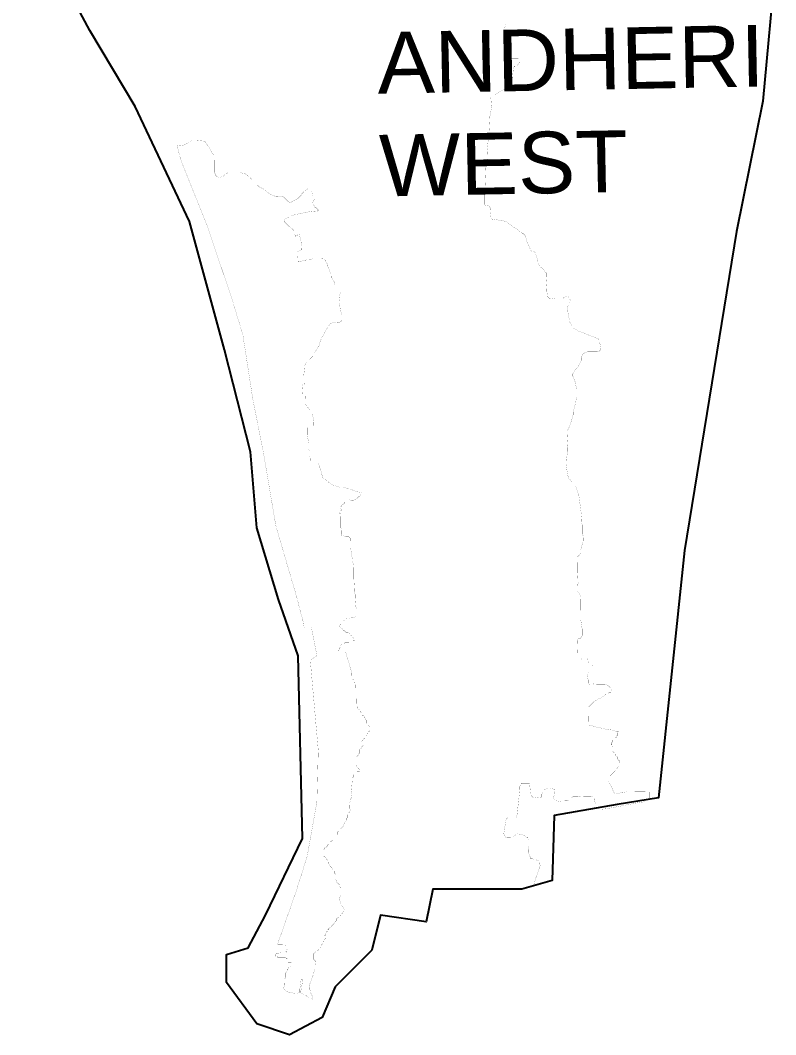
# Model space of a CAD drawing. Header units: metres. Extents: x 267283 to 273870, y 2111090 to 2119548.
# Drawn here: x 269947 to 273626, y 2111090 to 2116028 of the extents above; entities that cross this region are included whole.
import ezdxf

# ---------------------------------------------------------------- set-up
doc = ezdxf.new("R2010")
doc.units = ezdxf.units.M
for name, color, linetype in [('HAZARDS LINE', 1, 'Continuous'), ('VILLAGE BOUNDRY', 10, 'Continuous'), ('VILLAGE NAME', 250, 'Continuous')]:
    doc.layers.add(name, color=color, linetype=linetype)
doc.styles.get("Standard").update_dxf_attribs({"font": 'simplex.shx'})

msp = doc.modelspace()

# ---------------------------------------------------------------- linework, layer by layer
at = {"layer": 'HAZARDS LINE', "lineweight": 18, "const_width": 0.597}
msp.add_lwpolyline([(272450, 2111815.6), (272450.5, 2111820), (272454.7, 2111843.8), (272467.1, 2111879.5), (272479.4, 2111915.2), (272475.5, 2111919.3), (272475.6, 2111927.2), (272471.7, 2111931.3), (272471.7, 2111935.2), (272455.9, 2111943.4), (272447.9, 2111943.5), (272440, 2111947.6), (272432, 2111947.6), (272432.1, 2111951.6), (272420.4, 2111979.6), (272420.6, 2111991.6), (272424.7, 2112007.5), (272425, 2112035.4), (272421.1, 2112043.4), (272421.2, 2112047.4), (272417.2, 2112047.4), (272417.3, 2112051.4), (272413.3, 2112051.4), (272409.3, 2112055.5), (272401.4, 2112059.5), (272389.5, 2112063.7), (272369.6, 2112067.9), (272365.6, 2112063.9), (272361.6, 2112064), (272349.6, 2112056.1), (272333.6, 2112048.4), (272317.6, 2112048.5), (272309.7, 2112052.6), (272305.8, 2112060.6), (272301.9, 2112068.6), (272310.5, 2112124.3), (272310.6, 2112132.3), (272314.7, 2112140.2), (272314.7, 2112144.2), (272318.7, 2112144.1), (272322.8, 2112148.1), (272362.6, 2112147.6), (272366.7, 2112163.5), (272375.6, 2112243.1), (272380.1, 2112286.9), (272380.2, 2112298.8), (272384.3, 2112306.7), (272384.4, 2112310.7), (272388.3, 2112310.7), (272388.4, 2112314.7), (272428.2, 2112314.2), (272428.1, 2112306.2), (272431.7, 2112270.3), (272435.5, 2112254.4), (272439.4, 2112250.3), (272443.4, 2112246.3), (272475.2, 2112242), (272479.2, 2112241.9), (272483.2, 2112245.9), (272487.2, 2112249.8), (272487.4, 2112261.7), (272491.5, 2112273.6), (272495.5, 2112281.6), (272499.6, 2112285.5), (272503.6, 2112285.5), (272515.6, 2112289.3), (272527.5, 2112289.2), (272547.4, 2112285), (272547.3, 2112281), (272551.2, 2112273), (272542.8, 2112237.2), (272546.8, 2112233.2), (272554.7, 2112229.1), (272578.6, 2112224.9), (272594.5, 2112224.7), (272598.5, 2112228.6), (272610.5, 2112228.5), (272618.5, 2112232.4), (272626.5, 2112240.2), (272630.6, 2112244.2), (272638.6, 2112248.1), (272662.5, 2112247.8), (272674.5, 2112251.6), (272726.2, 2112251.1), (272734.1, 2112247), (272738.1, 2112243), (272742, 2112238.9), (272741.9, 2112231), (272749.7, 2112214.9), (272749.5, 2112199), (272753.5, 2112195), (272753.4, 2112191), (272757.4, 2112191), (272761.3, 2112186.9), (272773.3, 2112186.8), (272805.2, 2112190.4), (272885, 2112205.4), (272940.9, 2112216.8), (272988.8, 2112224.2), (273004.7, 2112224), (273008.8, 2112227.9), (273012.8, 2112231.9), (273013.3, 2112271.7), (272901.7, 2112273), (272881.8, 2112269.2), (272877.8, 2112269.3), (272865.8, 2112265.4), (272849.8, 2112261.6), (272841.9, 2112261.7), (272838, 2112269.7), (272834.1, 2112277.7), (272830.2, 2112289.7), (272814.6, 2112317.8), (272810.7, 2112325.8), (272810.9, 2112337.7), (272814.9, 2112345.7), (272823, 2112353.5), (272831, 2112361.4), (272843.1, 2112373.2), (272847.2, 2112381.2), (272855.3, 2112389), (272859.3, 2112397), (272867.4, 2112404.8), (272867.5, 2112412.8), (272863.6, 2112420.8), (272863.6, 2112424.8), (272859.6, 2112424.8), (272859.7, 2112428.8), (272855.8, 2112432.8), (272855.8, 2112440.8), (272851.9, 2112444.8), (272847.9, 2112444.9), (272848, 2112448.9), (272844, 2112452.9), (272844.1, 2112456.9), (272832.3, 2112469), (272832.5, 2112492.9), (272828.6, 2112492.9), (272828.6, 2112500.9), (272824.7, 2112500.9), (272824.8, 2112508.9), (272832.8, 2112516.8), (272832.9, 2112524.7), (272836.9, 2112524.7), (272836.9, 2112528.7), (272841, 2112532.6), (272845, 2112536.5), (272849, 2112536.5), (272849, 2112540.5), (272853.1, 2112548.4), (272857.1, 2112548.4), (272857.2, 2112560.3), (272861.2, 2112560.3), (272861.2, 2112564.3), (272853.3, 2112564.3), (272833.4, 2112572.5), (272801.6, 2112576.9), (272785.7, 2112581), (272761.9, 2112585.3), (272734.1, 2112593.6), (272714.2, 2112597.8), (272710.2, 2112597.8), (272710.3, 2112605.8), (272714.4, 2112613.7), (272715.2, 2112685.4), (272743.4, 2112713), (272771.5, 2112728.6), (272795.6, 2112744.3), (272799.5, 2112744.2), (272803.6, 2112748.2), (272807.5, 2112748.1), (272807.6, 2112752.1), (272811.6, 2112752.1), (272815.6, 2112756), (272823.6, 2112755.9), (272823.6, 2112759.9), (272827.6, 2112759.8), (272823.8, 2112771.8), (272823.8, 2112775.8), (272812, 2112787.9), (272796.1, 2112796.1), (272752.3, 2112796.5), (272748.4, 2112800.6), (272740.4, 2112800.7), (272740.4, 2112796.7), (272720.5, 2112796.9), (272720.4, 2112792.9), (272716.4, 2112793), (272716.5, 2112797), (272712.6, 2112801), (272712.7, 2112816.9), (272709, 2112836.9), (272713.1, 2112852.8), (272713.2, 2112860.7), (272737.1, 2112860.5), (272741.2, 2112864.4), (272741.3, 2112880.3), (272737.4, 2112884.4), (272729.5, 2112888.4), (272713.5, 2112888.6), (272713.6, 2112896.6), (272710, 2112928.5), (272690.1, 2112928.7), (272686.1, 2112924.8), (272682, 2112920.8), (272682, 2112916.9), (272662.1, 2112917.1), (272662.1, 2112921.1), (272659.1, 2113004.8), (272663.2, 2113016.7), (272671.2, 2113020.6), (272675.2, 2113020.5), (272679.2, 2113024.5), (272683.3, 2113032.4), (272683.7, 2113064.2), (272680, 2113088.2), (272676.3, 2113112.1), (272677.5, 2113223.7), (272665.8, 2113243.7), (272661.9, 2113247.7), (272658, 2113255.8), (272658.2, 2113275.7), (272662.2, 2113279.6), (272662.3, 2113283.6), (272666.3, 2113291.5), (272666.6, 2113311.4), (272662.6, 2113311.5), (272662.8, 2113327.4), (272658.8, 2113327.5), (272659.8, 2113415.1), (272663.8, 2113419), (272671.9, 2113426.9), (272675.9, 2113434.8), (272676.1, 2113446.8), (272688.6, 2113494.4), (272688.8, 2113518.3), (272684.9, 2113526.4), (272685.4, 2113570.2), (272681.5, 2113578.2), (272681.8, 2113598.1), (272678.2, 2113634), (272667.2, 2113717.8), (272651.8, 2113761.8), (272632.1, 2113781.9), (272624.2, 2113794), (272620.3, 2113794), (272616.4, 2113802), (272612.6, 2113818), (272605.1, 2113865.9), (272605.4, 2113889.8), (272613.8, 2113929.5), (272614.1, 2113953.4), (272610.7, 2114001.3), (272611, 2114029.2), (272615, 2114037.1), (272619.1, 2114045), (272627.3, 2114064.8), (272639.8, 2114108.5), (272639.9, 2114120.5), (272648.2, 2114152.2), (272656.6, 2114192), (272657.1, 2114231.8), (272653.3, 2114247.8), (272649.5, 2114267.7), (272645.6, 2114275.8), (272641.8, 2114287.8), (272637.9, 2114295.8), (272638, 2114307.7), (272642.1, 2114315.6), (272646.1, 2114319.6), (272666.4, 2114347.2), (272670.5, 2114359.1), (272678.6, 2114371), (272678.7, 2114382.9), (272682.8, 2114394.9), (272686.9, 2114402.8), (272690.9, 2114406.7), (272699, 2114410.6), (272710.9, 2114414.5), (272754.8, 2114414), (272758.8, 2114417.9), (272766.7, 2114417.8), (272774.8, 2114425.7), (272774.8, 2114429.7), (272771.1, 2114449.6), (272767.2, 2114461.6), (272767.4, 2114473.6), (272763.4, 2114473.6), (272763.4, 2114477.6), (272719.8, 2114494), (272680.2, 2114510.4), (272664.3, 2114514.6), (272640.6, 2114530.8), (272636.6, 2114534.8), (272632.7, 2114542.8), (272621, 2114562.9), (272621.1, 2114570.8), (272617.3, 2114586.8), (272613.6, 2114610.8), (272609.7, 2114618.8), (272613.9, 2114634.7), (272622, 2114650.5), (272626.2, 2114666.4), (272622.2, 2114670.4), (272622.3, 2114674.4), (272618.3, 2114678.4), (272618.4, 2114682.4), (272606.4, 2114682.6), (272594.4, 2114678.7), (272590.4, 2114674.8), (272582.5, 2114674.9), (272574.4, 2114671), (272558.5, 2114671.1), (272526.7, 2114675.5), (272522.7, 2114675.5), (272518.8, 2114679.6), (272514.8, 2114683.6), (272511.2, 2114711.5), (272511.3, 2114719.5), (272507.8, 2114767.3), (272508.2, 2114799.2), (272504.2, 2114803.2), (272492.5, 2114819.3), (272480.6, 2114827.4), (272476.7, 2114831.4), (272472.8, 2114839.4), (272468.9, 2114847.5), (272461.3, 2114879.4), (272457.4, 2114891.4), (272457.5, 2114895.4), (272453.6, 2114899.4), (272445.6, 2114903.5), (272437.7, 2114903.6), (272433.7, 2114907.6), (272414.3, 2114951.7), (272406.7, 2114979.6), (272394.9, 2114991.7), (272390.9, 2114991.8), (272375.1, 2115003.9), (272311.9, 2115048.4), (272296, 2115052.6), (272240.3, 2115061.2), (272236.7, 2115093.1), (272236.9, 2115113), (272233, 2115121), (272229.1, 2115125.1), (272209.2, 2115129.3), (272210.1, 2115208.9), (272215.5, 2115328.4), (272223.4, 2115328.3), (272220.2, 2115396.1), (272229, 2115467.7), (272234, 2115559.2), (272242.5, 2115606.9), (272239, 2115646.8), (272239.1, 2115658.8), (272247.2, 2115666.7), (272259.1, 2115666.5), (272267.1, 2115670.4), (272299.2, 2115690), (272311.3, 2115697.8), (272323.2, 2115701.6), (272331.2, 2115701.6), (272335.2, 2115705.5), (272343.2, 2115705.4), (272343.7, 2115745.2), (272348.1, 2115789), (272348.2, 2115793), (272352.3, 2115800.9), (272352.3, 2115804.9), (272356.3, 2115804.8), (272360.3, 2115808.8), (272364.3, 2115808.7), (272372.3, 2115812.6), (272376.4, 2115820.6), (272380.4, 2115824.5), (272380.5, 2115832.5), (272372.6, 2115840.5), (272312.9, 2115841.2), (272312.9, 2115845.2), (272309.3, 2115877.1), (272301.8, 2115917), (272306.4, 2115968.8), (272306.6, 2115992.7), (272310.8, 2116008.5), (272311.2, 2116040.4)], dxfattribs=at)
msp.add_lwpolyline([(270846.5, 2115439.5), (270889.5, 2115371.3), (270893.4, 2115363.3), (270893.3, 2115355.3), (270893.2, 2115347.4), (270893.1, 2115335.4), (270893, 2115327.5), (270892.9, 2115319.5), (270892.8, 2115311.5), (270892.7, 2115295.6), (270892.6, 2115287.6), (270896.5, 2115279.6), (270896.4, 2115275.6), (270900.4, 2115271.6), (270904.3, 2115267.6), (270908.3, 2115267.5), (270912.2, 2115263.5), (270916.2, 2115263.5), (270920.2, 2115263.4), (270932.2, 2115267.3), (270952.3, 2115283), (270960.3, 2115286.9), (270964.3, 2115286.8), (270972.2, 2115286.7), (271020, 2115286.2), (271039.9, 2115282), (271047.8, 2115277.9), (271079.3, 2115249.7), (271087.2, 2115241.6), (271095.1, 2115233.5), (271110.8, 2115217.4), (271134.6, 2115205.2), (271158.3, 2115185), (271174.1, 2115176.9), (271186, 2115172.7), (271193.9, 2115168.7), (271197.9, 2115168.6), (271201.9, 2115168.6), (271209.9, 2115168.5), (271221.9, 2115172.3), (271229.8, 2115168.3), (271233.7, 2115164.2), (271253.4, 2115144.1), (271257.4, 2115144.1), (271261.3, 2115140), (271273.4, 2115147.9), (271285.4, 2115151.7), (271297.4, 2115159.5), (271317.5, 2115179.2), (271317.6, 2115183.2), (271321.6, 2115187.1), (271325.6, 2115191.1), (271325.6, 2115187.1), (271325.6, 2115191.1), (271349.8, 2115210.7), (271353.7, 2115210.7), (271361.6, 2115202.6), (271365.6, 2115198.6), (271369.4, 2115182.6), (271373.3, 2115174.6), (271381.1, 2115166.6), (271381.1, 2115162.6), (271381, 2115158.6), (271372.9, 2115146.7), (271368.9, 2115142.8), (271372.9, 2115142.7), (271372.8, 2115134.8), (271380.6, 2115122.7), (271380.6, 2115118.8), (271384.6, 2115118.7), (271392.4, 2115110.6), (271396.4, 2115106.6), (271400.3, 2115102.6), (271396.3, 2115102.6), (271392.3, 2115098.7), (271376.4, 2115098.9), (271348.5, 2115095.2), (271328.5, 2115091.5), (271276.6, 2115080.1), (271244.5, 2115064.5), (271240.6, 2115064.6), (271232.5, 2115052.7), (271232.4, 2115048.7), (271232.4, 2115044.7), (271236.3, 2115044.7), (271248.2, 2115032.6), (271252.1, 2115028.6), (271256, 2115024.6), (271271.8, 2115012.4), (271279.7, 2115004.4), (271283.7, 2115004.3), (271283.6, 2115000.3), (271283.6, 2114992.4), (271283.5, 2114988.4), (271283.5, 2114984.4), (271287.4, 2114980.4), (271287.4, 2114976.4), (271295.4, 2114980.3), (271299.4, 2114984.2), (271303.4, 2114984.2), (271307.4, 2114984.1), (271307.3, 2114980.1), (271314.9, 2114948.2), (271314.9, 2114944.2), (271318.7, 2114928.2), (271318.5, 2114916.3), (271318.5, 2114912.3), (271314.5, 2114912.3), (271298.4, 2114900.6), (271298.4, 2114896.6), (271294.4, 2114896.6), (271294.4, 2114892.7), (271294.3, 2114888.7), (271294.3, 2114884.7), (271298.1, 2114868.7), (271298, 2114864.7), (271298, 2114860.7), (271301.9, 2114856.7), (271301.9, 2114852.7), (271305.9, 2114852.7), (271333.8, 2114860.3), (271337.8, 2114860.3), (271345.8, 2114864.2), (271349.8, 2114864.1), (271353.8, 2114864.1), (271361.8, 2114864), (271369.8, 2114867.9), (271389.7, 2114867.7), (271393.7, 2114867.6), (271405.6, 2114867.5), (271409.6, 2114867.4), (271417.6, 2114867.3), (271421.6, 2114871.3), (271425.6, 2114871.2), (271429.5, 2114867.2), (271429.5, 2114863.2), (271433.4, 2114859.2), (271433.4, 2114855.2), (271437.3, 2114855.2), (271437.3, 2114851.2), (271445.1, 2114835.2), (271445, 2114831.2), (271456.6, 2114799.2), (271460.5, 2114791.2), (271464.4, 2114783.2), (271464.3, 2114775.2), (271476, 2114755.1), (271476, 2114751.2), (271479.8, 2114739.2), (271499.5, 2114719), (271507.4, 2114711), (271507.3, 2114703), (271503.2, 2114691.1), (271498.8, 2114655.3), (271502.7, 2114643.3), (271506.3, 2114615.4), (271514.1, 2114595.4), (271513.9, 2114579.4), (271513.8, 2114575.4), (271513.7, 2114567.5), (271505.7, 2114559.6), (271497.7, 2114555.7), (271493.7, 2114555.7), (271481.7, 2114555.9), (271477.8, 2114559.9), (271473.8, 2114560), (271465.8, 2114556.1), (271461.8, 2114552.1), (271457.8, 2114552.2), (271449.7, 2114540.3), (271445.7, 2114536.4), (271429.4, 2114508.7), (271425.4, 2114500.7), (271413.2, 2114481), (271413.1, 2114477), (271409.1, 2114469.1), (271400.8, 2114441.3), (271396.8, 2114437.3), (271380.5, 2114409.6), (271376.4, 2114401.7), (271372.4, 2114401.8), (271372.4, 2114393.8), (271368.4, 2114393.8), (271368.3, 2114389.8), (271348.2, 2114370.2), (271340.1, 2114362.3), (271336.1, 2114354.4), (271332, 2114346.4), (271331.9, 2114338.5), (271327.5, 2114298.7), (271327.1, 2114270.8), (271327.1, 2114266.8), (271327.1, 2114262.8), (271331, 2114262.8), (271331, 2114258.8), (271330.9, 2114254.8), (271327, 2114254.9), (271323, 2114254.9), (271319, 2114251), (271322.4, 2114199.1), (271330.3, 2114199.1), (271334.3, 2114199), (271334.3, 2114195), (271334.2, 2114191), (271334.2, 2114187.1), (271334.1, 2114183.1), (271334.1, 2114179.1), (271334, 2114175.1), (271334, 2114171.1), (271333.9, 2114163.2), (271333.8, 2114159.2), (271337.8, 2114159.1), (271337.8, 2114155.2), (271357.4, 2114131), (271369.2, 2114118.9), (271369.2, 2114115), (271373, 2114095), (271376.7, 2114071), (271376.6, 2114067.1), (271376.5, 2114059.1), (271376.5, 2114055.1), (271372.5, 2114055.2), (271368.5, 2114055.2), (271364.5, 2114055.3), (271364.6, 2114059.2), (271360.6, 2114059.3), (271352.6, 2114059.4), (271348.6, 2114059.4), (271344.7, 2114059.5), (271344.6, 2114055.5), (271344.6, 2114051.5), (271344.1, 2114011.7), (271347.9, 2113991.7), (271351.6, 2113967.8), (271351.3, 2113943.9), (271355.2, 2113931.9), (271354.9, 2113904), (271358.7, 2113896), (271358.7, 2113892), (271358.7, 2113888), (271358.6, 2113884), (271362.6, 2113884), (271362.5, 2113880), (271378.5, 2113879.8), (271394.4, 2113879.6), (271398.4, 2113879.6), (271398.3, 2113875.6), (271406, 2113851.6), (271417.5, 2113811.6), (271417.5, 2113807.7), (271421.4, 2113799.6), (271425.4, 2113799.6), (271453, 2113775.4), (271456.9, 2113771.4), (271460.9, 2113771.3), (271472.8, 2113767.2), (271472.7, 2113763.2), (271476.7, 2113763.2), (271480.7, 2113763.1), (271504.5, 2113754.9), (271520.5, 2113754.7), (271548.2, 2113746.4), (271552.2, 2113746.4), (271564.1, 2113742.2), (271583.9, 2113734.1), (271603.8, 2113729.8), (271607.8, 2113729.8), (271603.6, 2113713.9), (271599.6, 2113710), (271595.6, 2113710), (271595.6, 2113706), (271591.6, 2113706.1), (271587.6, 2113702.1), (271583.5, 2113698.2), (271567.5, 2113690.4), (271563.5, 2113690.5), (271559.6, 2113690.5), (271547.7, 2113694.6), (271543.7, 2113694.7), (271535.7, 2113694.8), (271531.7, 2113694.8), (271531.7, 2113690.8), (271531.6, 2113686.8), (271531.6, 2113682.9), (271527.6, 2113682.9), (271527.6, 2113678.9), (271523.5, 2113675), (271511.5, 2113667.2), (271511.4, 2113663.2), (271507.4, 2113659.2), (271507.4, 2113655.2), (271511.2, 2113643.3), (271507.2, 2113639.3), (271507.1, 2113635.3), (271503.1, 2113631.4), (271503.1, 2113627.4), (271507.1, 2113627.4), (271507, 2113623.4), (271507, 2113619.4), (271506.9, 2113615.4), (271506.7, 2113599.5), (271506.6, 2113591.5), (271506.4, 2113571.6), (271506.3, 2113563.6), (271506.3, 2113559.6), (271510.2, 2113555.6), (271510.2, 2113551.6), (271509.9, 2113527.7), (271509.9, 2113523.8), (271513.8, 2113519.7), (271517.8, 2113519.7), (271529.7, 2113515.6), (271545.6, 2113515.4), (271549.6, 2113511.4), (271553.5, 2113507.3), (271553.4, 2113503.3), (271553.4, 2113495.4), (271553.3, 2113491.4), (271553.2, 2113483.4), (271553, 2113467.5), (271553, 2113463.5), (271552.9, 2113459.5), (271556.8, 2113451.5), (271560.6, 2113427.6), (271564.3, 2113403.6), (271564.2, 2113395.7), (271571.9, 2113375.6), (271571.6, 2113343.8), (271571.5, 2113339.8), (271571.3, 2113319.9), (271571.2, 2113315.9), (271574.6, 2113260.1), (271574.5, 2113248.1), (271574.4, 2113244.2), (271578.3, 2113232.2), (271578.2, 2113224.2), (271578.1, 2113216.2), (271581.6, 2113172.4), (271585.4, 2113164.4), (271585.4, 2113156.4), (271585, 2113128.5), (271585, 2113124.5), (271581, 2113124.6), (271565, 2113120.8), (271549.1, 2113117), (271537.1, 2113117.1), (271533.1, 2113113.2), (271533, 2113109.2), (271529.1, 2113109.2), (271521, 2113105.3), (271517, 2113101.4), (271513, 2113097.4), (271509, 2113093.5), (271508.9, 2113089.5), (271504.9, 2113085.6), (271500.8, 2113077.7), (271504.8, 2113073.6), (271516.6, 2113065.5), (271520.5, 2113057.5), (271524.5, 2113057.5), (271528.4, 2113053.5), (271532.4, 2113049.4), (271536.3, 2113049.4), (271540.3, 2113049.3), (271544.3, 2113049.3), (271544.3, 2113045.3), (271548.2, 2113045.3), (271575.8, 2113013.1), (271575.7, 2113009.1), (271571.7, 2113009.1), (271567.8, 2113009.2), (271563.7, 2113005.2), (271559.7, 2113001.3), (271555.7, 2113001.4), (271551.7, 2113001.4), (271547.8, 2113001.4), (271543.7, 2112997.5), (271539.7, 2112997.5), (271535.8, 2112997.6), (271531.8, 2112997.6), (271527.8, 2112997.7), (271523.8, 2112993.7), (271519.8, 2112993.8), (271515.8, 2112989.9), (271511.8, 2112989.9), (271507.7, 2112986), (271507.7, 2112982), (271507.7, 2112978), (271503.6, 2112974.1), (271503.6, 2112970.1), (271499.6, 2112966.1), (271495.6, 2112966.2), (271495.5, 2112962.2), (271495.5, 2112958.2), (271499.5, 2112958.2), (271503.4, 2112958.1), (271507.4, 2112958.1), (271511.4, 2112958), (271515.4, 2112958), (271519.4, 2112957.9), (271523.4, 2112957.9), (271527.3, 2112957.9), (271531.3, 2112957.8), (271531.3, 2112953.8), (271562, 2112849.9), (271561.9, 2112845.9), (271561.9, 2112841.9), (271561.8, 2112837.9), (271565.8, 2112833.9), (271565.7, 2112829.9), (271565.7, 2112826), (271565.6, 2112822), (271569.6, 2112817.9), (271569.5, 2112814), (271569.5, 2112810), (271573.5, 2112809.9), (271573.4, 2112805.9), (271573.4, 2112802), (271577.3, 2112797.9), (271577.3, 2112793.9), (271581.2, 2112789.9), (271581.2, 2112785.9), (271581.1, 2112782), (271581.1, 2112778), (271585, 2112773.9), (271585, 2112770), (271580.9, 2112766), (271580.9, 2112762), (271580.8, 2112758.1), (271580.8, 2112754.1), (271580.7, 2112750.1), (271580.7, 2112746.1), (271580.7, 2112742.1), (271580.6, 2112738.1), (271580.6, 2112734.2), (271580.5, 2112730.2), (271584.5, 2112726.1), (271584.4, 2112722.2), (271584.4, 2112718.2), (271584.3, 2112714.2), (271584.3, 2112710.2), (271584.2, 2112706.2), (271584.2, 2112702.2), (271584.1, 2112698.3), (271584.1, 2112694.3), (271588, 2112686.3), (271587.9, 2112678.3), (271591.8, 2112674.3), (271599.8, 2112670.2), (271599.7, 2112666.2), (271603.7, 2112666.2), (271603.7, 2112662.2), (271607.6, 2112658.2), (271607.5, 2112654.2), (271611.5, 2112650.1), (271611.4, 2112646.2), (271615.4, 2112646.1), (271615.4, 2112642.1), (271619.4, 2112642.1), (271619.3, 2112638.1), (271623.3, 2112638.1), (271623.2, 2112634.1), (271627.2, 2112630), (271627.1, 2112626.1), (271631.1, 2112626), (271631.1, 2112622), (271631, 2112618), (271635, 2112618), (271635, 2112614), (271634.9, 2112610), (271634.9, 2112606.1), (271638.9, 2112606), (271638.8, 2112602), (271638.8, 2112598), (271642.8, 2112598), (271642.7, 2112594), (271646.7, 2112594), (271650.6, 2112586), (271650.5, 2112582), (271650.4, 2112574), (271646.4, 2112570.1), (271646.4, 2112566.1), (271642.4, 2112566.1), (271642.3, 2112562.1), (271642.3, 2112558.2), (271638.3, 2112558.2), (271638.3, 2112554.2), (271634.2, 2112550.3), (271630.2, 2112542.4), (271626.1, 2112538.4), (271622.1, 2112534.5), (271622.1, 2112530.5), (271618.1, 2112530.6), (271618, 2112526.6), (271614, 2112522.6), (271610, 2112518.7), (271609.9, 2112514.7), (271613.9, 2112514.7), (271617.9, 2112514.6), (271617.9, 2112510.6), (271617.8, 2112506.7), (271617.8, 2112502.7), (271617.7, 2112498.7), (271613.7, 2112494.7), (271609.7, 2112490.8), (271609.6, 2112486.8), (271605.6, 2112482.9), (271601.6, 2112482.9), (271601.6, 2112479), (271597.5, 2112475), (271597.5, 2112471), (271597.5, 2112467), (271597.4, 2112463.1), (271597.4, 2112459.1), (271593.3, 2112455.1), (271593.3, 2112451.2), (271589.3, 2112447.2), (271585.2, 2112443.3), (271585.2, 2112439.3), (271585.1, 2112435.3), (271585.1, 2112431.3), (271585.1, 2112427.3), (271585, 2112423.4), (271585, 2112419.4), (271584.9, 2112415.4), (271584.8, 2112403.4), (271584.7, 2112399.5), (271592.6, 2112387.4), (271596.5, 2112383.4), (271600.4, 2112379.4), (271600.4, 2112375.4), (271600.4, 2112371.4), (271596.4, 2112371.4), (271592.4, 2112371.5), (271588.4, 2112371.5), (271584.4, 2112371.6), (271580.4, 2112367.6), (271576.4, 2112363.7), (271572.4, 2112363.8), (271572.3, 2112359.8), (271572.3, 2112355.8), (271568.3, 2112355.8), (271568.3, 2112351.8), (271568.2, 2112343.9), (271564.1, 2112339.9), (271564.1, 2112336), (271564, 2112328), (271559.4, 2112276.3), (271563.2, 2112260.3), (271559, 2112240.4), (271555, 2112236.5), (271554.9, 2112228.5), (271550.8, 2112216.6), (271550.7, 2112208.6), (271550.6, 2112200.7), (271550.6, 2112196.7), (271550.5, 2112192.7), (271554.4, 2112184.7), (271550.3, 2112172.8), (271546.3, 2112168.8), (271546.2, 2112164.9), (271546.2, 2112160.9), (271542.2, 2112160.9), (271542.2, 2112156.9), (271542.1, 2112149), (271538.1, 2112149), (271534.1, 2112145.1), (271534, 2112141.1), (271534, 2112137.1), (271533.9, 2112133.1), (271529.9, 2112129.2), (271521.7, 2112109.4), (271517.6, 2112101.4), (271501.6, 2112089.7), (271497.5, 2112085.7), (271497.5, 2112081.7), (271493.5, 2112077.8), (271493.4, 2112073.8), (271493.4, 2112069.8), (271493.3, 2112065.9), (271493.2, 2112057.9), (271493.2, 2112053.9), (271493.1, 2112049.9), (271493.1, 2112045.9), (271489.1, 2112046), (271485.1, 2112042.1), (271481.1, 2112038.1), (271477.1, 2112038.2), (271469.1, 2112038.2), (271469.1, 2112034.3), (271465.1, 2112034.3), (271461.1, 2112030.4), (271457.1, 2112030.4), (271449, 2112022.5), (271449, 2112018.6), (271444.9, 2112014.6), (271444.9, 2112010.6), (271436.8, 2112002.8), (271428.8, 2111998.9), (271428.8, 2111994.9), (271424.8, 2111990.9), (271424.7, 2111987), (271424.7, 2111983), (271424.6, 2111979), (271424.5, 2111971), (271424.5, 2111967), (271424.4, 2111963.1), (271424.4, 2111959.1), (271428.4, 2111959), (271428.3, 2111955.1), (271432.3, 2111955), (271432.3, 2111951), (271436.3, 2111951), (271436.2, 2111947), (271440.1, 2111943), (271444.1, 2111938.9), (271444, 2111935), (271448, 2111930.9), (271447.9, 2111926.9), (271447.9, 2111923), (271451.8, 2111918.9), (271455.7, 2111910.9), (271459.7, 2111906.9), (271463.6, 2111902.9), (271471.4, 2111890.8), (271475.4, 2111886.8), (271479.3, 2111882.8), (271479.2, 2111878.8), (271479.2, 2111874.8), (271483.1, 2111870.8), (271483.1, 2111866.8), (271483, 2111862.8), (271483, 2111858.8), (271483, 2111854.8), (271482.9, 2111846.9), (271486.8, 2111838.9), (271486.7, 2111834.9), (271490.7, 2111830.8), (271490.6, 2111826.9), (271494.6, 2111826.8), (271498.5, 2111822.8), (271502.5, 2111818.8), (271502.4, 2111810.8), (271506.3, 2111806.8), (271506.1, 2111790.8), (271506, 2111778.9), (271505.9, 2111770.9), (271501.7, 2111747.1), (271505.5, 2111739), (271509.4, 2111727.1), (271517.2, 2111711), (271525, 2111699), (271525, 2111695), (271520.9, 2111687.1), (271500.7, 2111663.4), (271492.7, 2111659.5), (271488.7, 2111655.6), (271488.6, 2111651.6), (271488.6, 2111647.6), (271484.5, 2111643.7), (271480.5, 2111639.7), (271476.4, 2111631.8), (271472.4, 2111627.9), (271468.4, 2111627.9), (271468.4, 2111623.9), (271460.3, 2111616.1), (271460.3, 2111612.1), (271456.3, 2111612.1), (271452.3, 2111608.2), (271448.3, 2111608.2), (271448.3, 2111604.2), (271448.2, 2111600.3), (271444.2, 2111600.3), (271444.2, 2111596.3), (271444.1, 2111592.3), (271440.1, 2111592.4), (271440.1, 2111588.4), (271436.1, 2111584.5), (271432, 2111576.5), (271432, 2111572.6), (271428, 2111572.6), (271427.9, 2111568.6), (271427.9, 2111564.6), (271427.8, 2111560.7), (271431.8, 2111560.6), (271431.8, 2111556.6), (271427.7, 2111552.7), (271427.7, 2111548.7), (271423.7, 2111544.8), (271423.6, 2111540.8), (271419.6, 2111536.8), (271419.6, 2111532.9), (271415.5, 2111528.9), (271415.5, 2111524.9), (271411.5, 2111521), (271411.4, 2111517), (271407.4, 2111513.1), (271399.3, 2111505.2), (271399.3, 2111501.2), (271391.3, 2111497.3), (271387.2, 2111493.4), (271379.2, 2111489.5), (271379.2, 2111485.5), (271375.2, 2111485.6), (271375.2, 2111481.6), (271375.1, 2111477.6), (271375.1, 2111473.6), (271375, 2111469.6), (271375, 2111465.6), (271374.9, 2111457.7), (271378.8, 2111453.7), (271382.8, 2111449.6), (271386.7, 2111445.6), (271382.5, 2111429.7), (271382.4, 2111421.7), (271382.3, 2111409.8), (271378.2, 2111397.9), (271374, 2111382), (271361.7, 2111346.3), (271357.6, 2111338.4), (271353.5, 2111330.4), (271357.4, 2111318.4), (271357.3, 2111310.5), (271361.1, 2111294.5), (271372.8, 2111270.5), (271372.7, 2111266.5), (271372.7, 2111262.5), (271364.8, 2111266.6), (271360.8, 2111266.6), (271356.8, 2111266.7), (271356.8, 2111270.6), (271352.9, 2111270.7), (271341, 2111278.8), (271337.1, 2111282.8), (271333.1, 2111282.9), (271329.1, 2111286.9), (271317.2, 2111291), (271313.3, 2111295), (271313.3, 2111299), (271313.4, 2111303), (271317.5, 2111314.9), (271317.6, 2111318.9), (271317.6, 2111322.9), (271321.9, 2111354.7), (271322, 2111358.7), (271318, 2111358.7), (271314, 2111358.8), (271314, 2111354.8), (271313.9, 2111350.8), (271309.6, 2111319), (271305.6, 2111319), (271305.6, 2111315), (271305.5, 2111311.1), (271305.3, 2111295.1), (271297.3, 2111291.2), (271293.3, 2111291.3), (271285.4, 2111291.4), (271257.5, 2111295.7), (271237.7, 2111303.9), (271233.8, 2111307.9), (271229.9, 2111315.9), (271234, 2111331.8), (271234.1, 2111335.8), (271234.1, 2111339.8), (271234.2, 2111343.7), (271234.3, 2111351.7), (271234.3, 2111355.7), (271234.4, 2111359.7), (271234.4, 2111363.7), (271238.4, 2111363.6), (271238.4, 2111367.6), (271238.5, 2111371.6), (271238.5, 2111375.6), (271238.6, 2111379.5), (271238.6, 2111383.5), (271238.7, 2111387.5), (271238.7, 2111391.5), (271242.7, 2111391.5), (271246.8, 2111403.4), (271246.9, 2111407.3), (271250.8, 2111407.3), (271250.9, 2111411.3), (271255, 2111419.2), (271263, 2111423.1), (271267, 2111427), (271267, 2111431), (271267.1, 2111435), (271267.1, 2111439), (271267.2, 2111443), (271263.2, 2111443), (271255.2, 2111443.1), (271251.2, 2111443.1), (271251.3, 2111447.1), (271247.3, 2111447.2), (271247.4, 2111451.2), (271247.4, 2111455.1), (271247.4, 2111459.1), (271243.5, 2111459.2), (271243.5, 2111463.2), (271239.5, 2111463.2), (271235.6, 2111467.2), (271231.6, 2111467.3), (271227.6, 2111467.3), (271223.6, 2111467.4), (271215.7, 2111467.5), (271211.7, 2111467.5), (271203.7, 2111467.6), (271199.7, 2111467.6), (271199.8, 2111471.6), (271195.8, 2111471.7), (271191.8, 2111471.7), (271191.9, 2111475.7), (271191.9, 2111479.7), (271192, 2111483.7), (271195.9, 2111483.6), (271199.9, 2111483.6), (271207.9, 2111487.5), (271211.9, 2111487.4), (271215.9, 2111491.4), (271219.9, 2111491.3), (271223.9, 2111491.3), (271227.9, 2111491.2), (271231.9, 2111491.2), (271235.9, 2111491.1), (271239.8, 2111491.1), (271243.8, 2111491), (271243.9, 2111495), (271239.9, 2111495.1), (271239.9, 2111499), (271243.9, 2111499), (271244, 2111503), (271247.9, 2111502.9), (271248, 2111506.9), (271252, 2111506.9), (271252, 2111510.9), (271252.1, 2111514.8), (271252.1, 2111518.8), (271248.1, 2111518.9), (271244.2, 2111522.9), (271240.2, 2111522.9), (271240.2, 2111526.9), (271236.3, 2111527), (271208.4, 2111527.3), (271204.4, 2111527.3), (271200.4, 2111527.4), (271200.5, 2111531.4), (271291, 2111789.3), (271344.7, 2111960), (271391.5, 2112222.4), (271398.4, 2112473.3), (271359.5, 2112911.9), (271391.7, 2112935.5), (271365.3, 2113071.2), (271329.5, 2113071.6), (271325.8, 2113095.6), (271291.4, 2113227.4), (271191.7, 2113567.2), (271132, 2113918.5), (271079.2, 2114186), (271031, 2114497.3), (270981.1, 2114661.2), (270861.6, 2115017.1), (270729.9, 2115345.2), (270710.8, 2115417.2), (270742.7, 2115420.8), (270774.8, 2115436.4), (270786.8, 2115444.2), (270802.7, 2115444)], close=True, dxfattribs=at)
at = {"layer": 'VILLAGE BOUNDRY', "color": 3}
msp.add_polyline3d([(273626.2, 2116321.1, 0), (273562.8, 2115633.9, 0), (273435.9, 2114999.6, 0), (273182.2, 2113447.5, 0), (273055.3, 2112242.3, 0), (272854.4, 2112210.6, 0), (272547.8, 2112157.7, 0), (272537.3, 2111840.5, 0), (272389.2, 2111798.2, 0), (271955.8, 2111798.2, 0), (271924.1, 2111639.6, 0), (271702, 2111671.4, 0), (271659.7, 2111502.2, 0), (271480, 2111322.5, 0), (271416.6, 2111174.4, 0), (271258, 2111089.9, 0), (271099.4, 2111142.7, 0), (270951.4, 2111343.6, 0), (270951.4, 2111481, 0), (271057.1, 2111512.8, 0), (271141.7, 2111671.4, 0), (271321.4, 2112045.6, 0), (271300.3, 2112933.7, 0), (271205.1, 2113208.6, 0), (271099.4, 2113557.5, 0), (271067.7, 2113927.5, 0), (270940.8, 2114424.4, 0), (270771.7, 2115048.2, 0), (270507.3, 2115608.6, 0), (270285.3, 2115978.6, 0), (269947, 2116612.9, 0)], dxfattribs=at)

# ---------------------------------------------------------------- texts
at = {"layer": 'VILLAGE NAME', "insert": (271682.7, 2115970.3), "char_height": 300, "attachment_point": 1, "rotation": 1.1028}
msp.add_mtext_dynamic_manual_height_columns('{\\fArial|b0|i0|c0|p34;ANDHERI WEST}', width=2578.433, gutter_width=1928.7, heights=[0], dxfattribs=at)

doc.saveas('drawing.dxf')
